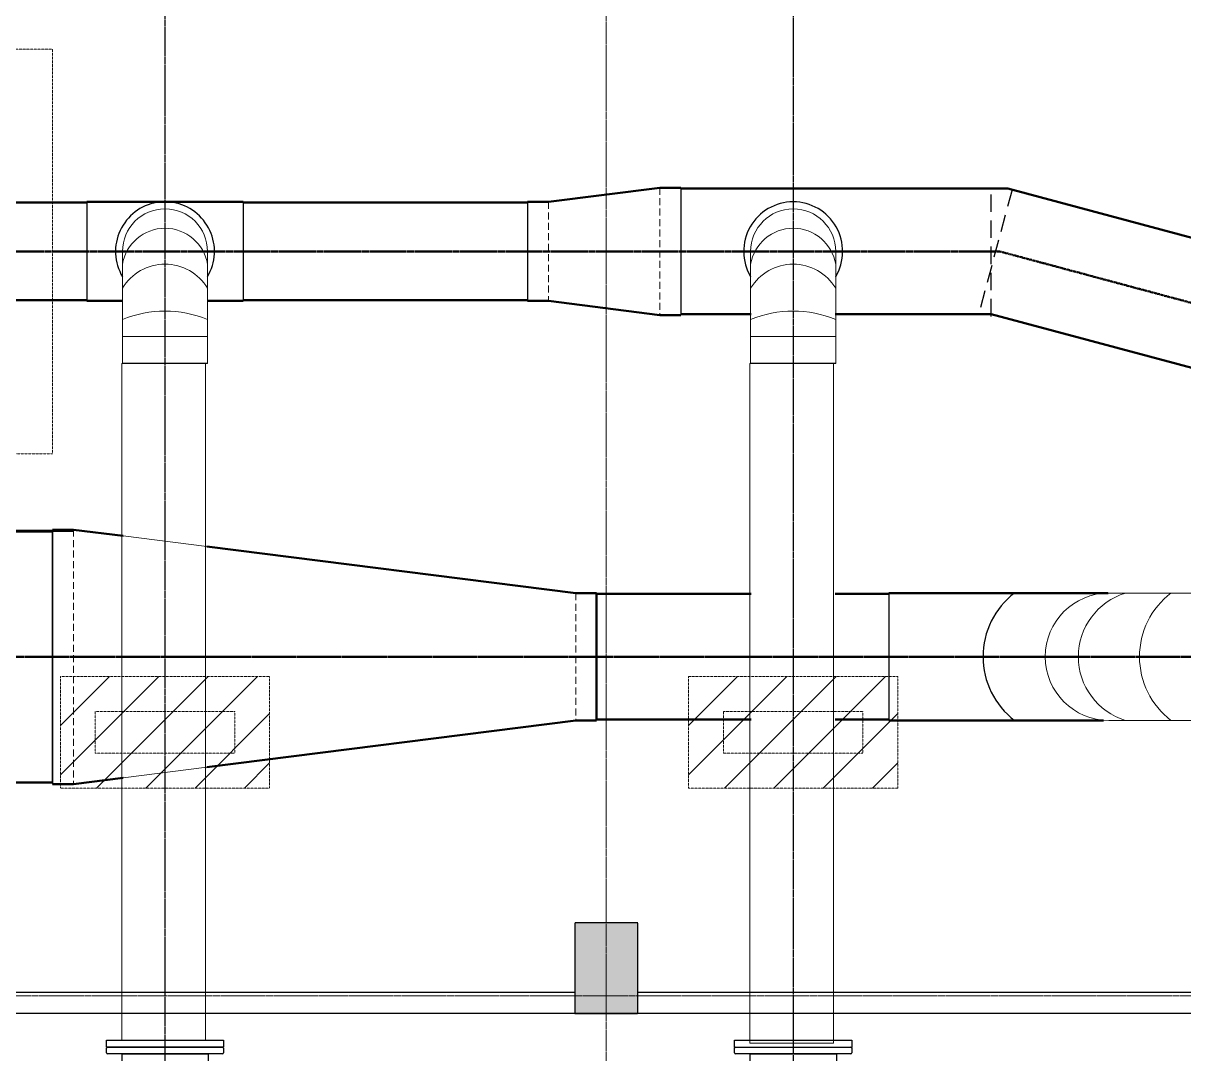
# Model space of a CAD drawing. Header units: inches. Extents: x 86328 to 235202, y 68629 to 184293.
# Drawn here: x 177821 to 186141, y 133027 to 140413 of the extents above; entities that cross this region are included whole.
import ezdxf

# ---------------------------------------------------------------- set-up
doc = ezdxf.new("R2010")
doc.units = ezdxf.units.IN
doc.header["$MEASUREMENT"] = 0
for name, pattern in [('CENTER', [2, 1.25, -0.25, 0.25, -0.25]), ('HIDDEN', [0.375, 0.25, -0.125]), ('PHANTOM2', [1.25, 0.625, -0.125, 0.125, -0.125, 0.125, -0.125])]:
    doc.linetypes.add(name, pattern=pattern)
for name, color, linetype, lineweight in [('.5', 8, 'Continuous', 0), ('DIM', 251, 'Continuous', 0), ('hid', 8, 'HIDDEN', 0)]:
    doc.layers.add(name, color=color, linetype=linetype, lineweight=lineweight)
for name, color, linetype in [('2', 2, 'HIDDEN'), ('PIPE', 3, 'Continuous'), ('steel elbow 90deg', 3, 'Continuous'), ('steel reducer', 2, 'Continuous'), ('steel tee', 3, 'Continuous'), ('text', 3, 'Continuous')]:
    doc.layers.add(name, color=color, linetype=linetype)
doc.styles.get("Standard").update_dxf_attribs({"font": 'arial.ttf'})
doc.linetypes.add('FENCE_LINE', pattern='A,0.5,-0.1,["X",Standard,S=0.1,R=0,X=-0.02,Y=-0.05],-0.1', length=0.7)

msp = doc.modelspace()

# ---------------------------------------------------------------- hatches: boundary and pattern name
at = {"layer": 'DIM', "linetype": 'HIDDEN', "lineweight": 25, "ltscale": 10}
msp.add_hatch(color=8, dxfattribs=at).paths.add_polyline_path([(182226.3, 133315.4), (181776.3, 133315.4), (181776.3, 133965.4), (182226.3, 133965.4)])

# ---------------------------------------------------------------- linework, layer by layer
at = {"layer": '.5', "color": 8, "linetype": 'CENTER', "ltscale": 10}
for p, q in [((182001.3, 116744.2), (182001.3, 148029.3)), ((193391.9, 133442.1), (128877.6, 133442.1))]:
    msp.add_line(p, q, dxfattribs=at)
at = {"color": 8, "linetype": 'PHANTOM2', "ltscale": 20}
for p, q in [((178837.6, 146210.9), (178837.6, 123166.3)), ((183341.1, 146242.8), (183341.1, 125728.4))]:
    msp.add_line(p, q, dxfattribs=at)
at = {"color": 8}
for p, q in [((178417.6, 133074.6), (178417.6, 133124.6)), ((178417.6, 133124.6), (179257.6, 133124.6)), ((179257.6, 133074.6), (178417.6, 133074.6)), ((179257.6, 133124.6), (179257.6, 133074.6)), ((182921.1, 133071.9), (182921.1, 133123.9)), ((182921.1, 133123.9), (183761.1, 133123.9)), ((183761.1, 133071.9), (182921.1, 133071.9)), ((183761.1, 133123.9), (183761.1, 133071.9))]:
    msp.add_line(p, q, dxfattribs=at)
at = {"color": 8, "lineweight": -3, "ltscale": 5}
for p, q in [((178417.6, 133033.8), (178417.6, 133067.3)), ((178424.8, 133074.6), (179250.3, 133074.6)), ((179257.6, 133067.3), (179257.6, 133033.8)), ((182921.1, 133033.9), (182921.1, 133067.4)), ((182928.3, 133074.7), (183753.9, 133074.7)), ((183761.1, 133067.4), (183761.1, 133033.9)), ((179250.3, 133026.6), (178424.8, 133026.6)), ((183753.9, 133026.7), (182928.3, 133026.7))]:
    msp.add_line(p, q, dxfattribs=at)
for centre, start, end in [((178424.8, 133067.3), 90, 180), ((179250.3, 133067.3), 0, 90), ((182928.3, 133067.4), 90, 180), ((183753.9, 133067.4), 0, 90), ((178424.8, 133033.8), 180, 270), ((179250.3, 133033.8), 270, 0), ((182928.3, 133033.9), 180, 270), ((183753.9, 133033.9), 270, 0)]:
    msp.add_arc(centre, 7.24, start, end, dxfattribs=at)
at = {"layer": '2', "color": 8}
for p, q in [((182536.3, 139227.6), (182536.3, 138327.6)), ((178277.6, 139132.4), (178277.6, 138432.4)), ((179397.6, 139132.4), (179397.6, 138422.9)), ((181436.3, 139132.4), (181436.3, 138432.4)), ((178032.3, 134970.9), (178032.3, 136770.9)), ((184027.3, 136322.6), (184027.3, 135422.6))]:
    msp.add_line(p, q, dxfattribs=at)
at = {"layer": 'DIM', "color": 8, "linetype": 'HIDDEN', "ltscale": 7}
for p, q in [((175631.3, 140227.7), (178031, 140227.7)), ((178031, 140227.7), (178031, 137327.7)), ((178031, 137327.7), (175631.3, 137327.7)), ((179587.6, 135730.4), (178087.6, 135730.4)), ((178087.6, 135730.4), (178087.6, 134930.4)), ((179587.6, 134930.4), (179587.6, 135730.4)), ((184091.1, 135730.4), (182591.1, 135730.4)), ((182591.1, 135730.4), (182591.1, 134930.4)), ((184091.1, 134930.4), (184091.1, 135730.4)), ((179337.6, 135480.4), (178337.6, 135480.4)), ((178337.6, 135480.4), (178337.6, 135180.4)), ((179337.6, 135180.4), (179337.6, 135480.4)), ((183841.1, 135480.4), (182841.1, 135480.4)), ((182841.1, 135480.4), (182841.1, 135180.4)), ((183841.1, 135180.4), (183841.1, 135480.4)), ((178337.6, 135180.4), (179337.6, 135180.4)), ((182841.1, 135180.4), (183841.1, 135180.4)), ((178087.6, 134930.4), (179587.6, 134930.4)), ((182591.1, 134930.4), (184091.1, 134930.4))]:
    msp.add_line(p, q, dxfattribs=at)
at = {"layer": 'DIM', "color": 8, "lineweight": 50}
for p, q in [((181586.3, 139132.4), (182386.3, 139234)), ((182536.3, 139234), (182386.3, 139234)), ((182536.3, 139227.6), (184880, 139227.6)), ((184880, 139227.6), (188122.5, 138357.5)), ((178277.6, 139127.7), (176731, 139127.7)), ((179397.6, 139132.4), (178277.6, 139132.4)), ((181436.3, 139127.7), (179397.6, 139127.7)), ((181586.3, 139132.4), (181436.3, 139132.4)), ((178277.6, 138427.7), (176731, 138427.7)), ((178277.6, 138422.9), (178532.8, 138422.9)), ((179142.3, 138422.9), (179397.6, 138422.9)), ((181436.3, 138427.7), (179397.6, 138427.7)), ((181586.3, 138422.9), (181436.3, 138422.9)), ((181586.3, 138422.9), (182386.3, 138321.3)), ((182536.3, 138321.3), (182386.3, 138321.3)), ((183041.1, 138327.7), (182536.3, 138327.7)), ((183641.1, 138327.7), (184761.4, 138327.7)), ((184761.3, 138327.7), (188057.4, 137443.1)), ((174441.3, 136774.4), (178182.3, 136774.4)), ((176432.7, 136770.9), (178032.3, 136770.9)), ((178032.3, 136783), (178182.3, 136783)), ((178537.6, 136738), (178182.3, 136783)), ((181782.3, 136327.3), (179137.6, 136662.1)), ((181932.3, 136327.3), (181782.3, 136327.3)), ((181932.3, 136327.3), (181932.3, 135414.6)), ((181932.3, 136322.6), (183041.1, 136322.6)), ((183641.1, 136322.6), (184027.3, 136322.6)), ((185599.5, 136329), (184027.3, 136329)), ((181782.3, 135414.6), (179137.6, 135079.8)), ((181782.3, 135414.6), (181932.3, 135414.6)), ((181932.3, 135422.6), (183041.1, 135422.6)), ((183641.1, 135422.6), (184027.3, 135422.6)), ((185565.2, 135416.2), (184027.3, 135416.2)), ((175591.1, 134970.9), (178032.3, 134970.9)), ((176432.7, 134970.9), (178032.3, 134970.9)), ((178182.3, 134958.8), (178032.3, 134958.8)), ((178537.6, 135003.8), (178182.3, 134958.8))]:
    msp.add_line(p, q, dxfattribs=at)
at = {"layer": 'DIM', "color": 8, "linetype": 'PHANTOM2', "lineweight": 50, "ltscale": 20}
for p, q in [((174277.6, 138777.7), (184820.7, 138777.7)), ((184820.7, 138777.7), (188090, 137900.3)), ((191094.1, 135872.7), (150076.3, 135872.7))]:
    msp.add_line(p, q, dxfattribs=at)
at = {"layer": 'DIM', "color": 8}
for p, q in [((178532.8, 138777.7), (178532.8, 137974.7)), ((179142.3, 138777.7), (179142.3, 137974.7)), ((183036.3, 138777.7), (183036.3, 137974.8)), ((183645.9, 138777.7), (183645.9, 137974.8)), ((179142.3, 138168.1), (178532.8, 138168.1)), ((183645.9, 138168.2), (183036.3, 138168.2)), ((186517.6, 136329.1), (185604.8, 136329.1)), ((185604.8, 135416.3), (186517.6, 135416.3))]:
    msp.add_line(p, q, dxfattribs=at)
at = {"layer": 'DIM', "color": 8, "linetype": 'Continuous', "ltscale": 10}
for p, q in [((178527, 134830.9), (178527, 137974.7)), ((179127, 134830.9), (179127, 137974.7)), ((183030.5, 134830.8), (183030.5, 137974.8)), ((183630.5, 134848.1), (183630.5, 137974.8)), ((178527, 133124.4), (178527, 134930.4)), ((179127, 133124.4), (179127, 134930.4)), ((183030.5, 133101.8), (183030.5, 134930.4)), ((183630.5, 133101.8), (183630.5, 134930.4)), ((183630.5, 133101.8), (183030.5, 133101.8))]:
    msp.add_line(p, q, dxfattribs=at)
at = {"layer": 'DIM', "color": 8, "linetype": 'Continuous'}
for p, q in [((178087.6, 135379), (178439.1, 135730.4)), ((178087.6, 135025.4), (178792.6, 135730.4)), ((178346.2, 134930.4), (179146.2, 135730.4)), ((178699.7, 134930.4), (179499.7, 135730.4)), ((182591.1, 135379), (182942.6, 135730.4)), ((182591.1, 135025.4), (183296.1, 135730.4)), ((182849.7, 134930.4), (183649.7, 135730.4)), ((183203.2, 134930.4), (184003.2, 135730.4)), ((179053.3, 134930.4), (179587.6, 135464.7)), ((183556.8, 134930.4), (184091.1, 135464.7)), ((179406.8, 134930.4), (179587.6, 135111.2)), ((183910.3, 134930.4), (184091.1, 135111.2))]:
    msp.add_line(p, q, dxfattribs=at)
at = {"layer": 'DIM', "color": 8, "linetype": 'HIDDEN', "lineweight": 25, "ltscale": 10}
for p, q in [((182226.3, 133965.4), (181776.3, 133965.4)), ((181776.3, 133965.4), (181776.3, 133315.4)), ((182226.3, 133315.4), (182226.3, 133965.4)), ((181776.3, 133465.4), (177726.3, 133465.4)), ((186276.3, 133465.4), (182226.3, 133465.4)), ((186276.3, 133315.4), (150276.3, 133315.4)), ((181776.3, 133315.4), (182226.3, 133315.4))]:
    msp.add_line(p, q, dxfattribs=at)
at = {"layer": 'DIM', "color": 8, "linetype": 'Continuous', "ltscale": 10}
for points in [[(179127, 137974.7), (178527, 137974.7)], [(183630.5, 137974.8), (183030.5, 137974.8)], [(179127, 133124.4), (178527, 133124.4)]]:
    msp.add_lwpolyline(points, dxfattribs=at)
at = {"layer": 'DIM', "color": 8, "linetype": 'FENCE_LINE', "ltscale": 25}
msp.add_arc((150908.4, 192187.6), 54111.5, 255.14688, 351.11413, dxfattribs=at)
at = {"layer": 'DIM', "color": 8}
for centre, radius, start, end in [((178837.6, 138777.7), 304.8, 0, 180), ((183341.1, 138777.7), 304.8, 0, 180), ((178837.6, 138634.3), 308.9, 9.42017, 170.57983), ((183341.1, 138634.4), 308.9, 9.42017, 170.57983), ((178837.6, 138330.7), 355.3, 30.94084, 149.05916), ((183341.1, 138330.8), 355.3, 30.94084, 149.05916), ((178837.6, 137553.6), 796.4, 67.5, 112.5), ((183341.1, 137553.7), 796.4, 67.5, 112.5), ((185604.8, 135872.7), 456.4, 90, 270), ((185862.8, 135872.7), 477.2, 106.98431, 253.01569), ((186398.1, 135872.7), 574.3, 127.36897, 232.63103)]:
    msp.add_arc(centre, radius, start, end, dxfattribs=at)
at = {"layer": 'hid', "color": 8, "ltscale": 200}
for p, q in [((182386.3, 139234), (182386.3, 138321.3)), ((181586.3, 139132.4), (181586.3, 138422.9)), ((178182.3, 136783), (178182.3, 134958.8)), ((181782.3, 136327.3), (181782.3, 135414.6))]:
    msp.add_line(p, q, dxfattribs=at)
at = {"layer": 'hid', "color": 8, "linetype": 'Continuous'}
for p, q in [((179137.6, 136662.1), (178537.6, 136738)), ((179137.6, 135079.8), (178537.6, 135003.8))]:
    msp.add_line(p, q, dxfattribs=at)
at = {"layer": 'PIPE', "color": 8}
for p, q in [((178527.5, 133026.6), (178527.5, 132846.7)), ((178527.5, 133026.6), (179147.7, 133026.6)), ((179147.7, 133026.6), (179147.7, 132846.7)), ((183031, 133026.7), (183031, 132846.8)), ((183031, 133026.7), (183651.2, 133026.7)), ((183651.2, 133026.7), (183651.2, 132846.8))]:
    msp.add_line(p, q, dxfattribs=at)
at = {"layer": 'steel elbow 90deg', "color": 8}
for p, q in [((179142.3, 137974.7), (178532.8, 137974.7)), ((183645.9, 137974.8), (183036.3, 137974.8)), ((184027.3, 136329), (184027.3, 135416.2))]:
    msp.add_line(p, q, dxfattribs=at)
msp.add_arc((185276.4, 135872.6), 574.3, 127.36897, 232.63103, dxfattribs=at)
at = {"layer": 'steel reducer', "color": 8}
for p, q in [((182536.3, 139234), (182536.3, 138321.3)), ((181436.3, 139132.4), (181436.3, 138422.9)), ((178032.3, 136783), (178032.3, 134958.8))]:
    msp.add_line(p, q, dxfattribs=at)
at = {"layer": 'steel tee', "color": 8}
msp.add_line((178277.6, 139132.4), (178277.6, 138422.9), dxfattribs=at)
for centre, start, end in [((178837.6, 138777.7), 99.39638, 210.78884), ((178837.6, 138777.7), 329.21116, 80.60362), ((183341.1, 138777.7), 90, 210.78884), ((183341.1, 138777.7), 329.21116, 90)]:
    msp.add_arc(centre, 354.8, start, end, dxfattribs=at)
at = {"layer": 'text', "color": 8, "linetype": 'HIDDEN', "ltscale": 500}
for p, q in [((184910.3, 139219.5), (184677, 138350.3)), ((184761.4, 138311.6), (184761.4, 139227.6))]:
    msp.add_line(p, q, dxfattribs=at)

doc.saveas('drawing.dxf')
